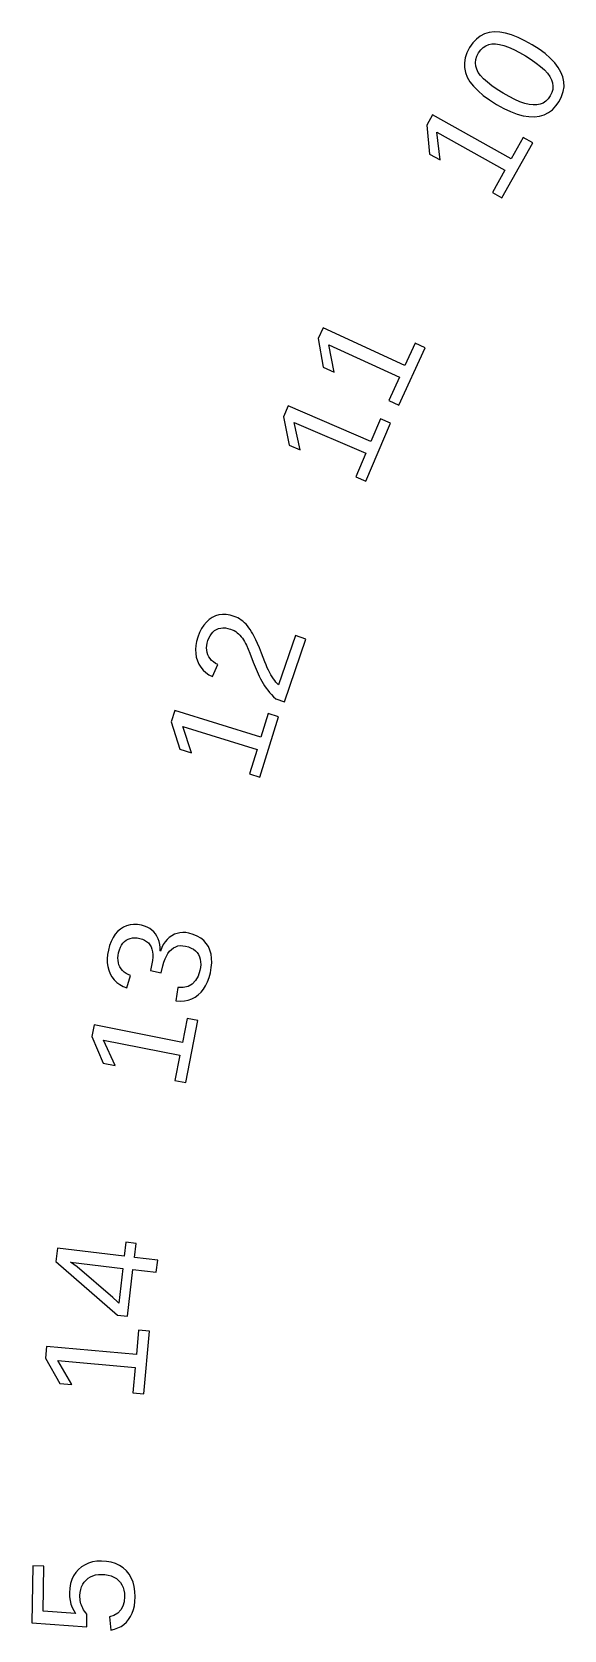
# Model space of a CAD drawing. Header units: metres. Extents: x -118 to 118, y -118 to 118.
# Drawn here: x -118 to -97.8, y 0.3 to 61 of the extents above; entities that cross this region are included whole.
import ezdxf

# ---------------------------------------------------------------- set-up
doc = ezdxf.new("R2010")
doc.units = ezdxf.units.M

msp = doc.modelspace()

# ---------------------------------------------------------------- linework, layer by layer
for p, q in [((-101.119, 60.7695), (-101.254, 60.6237)), ((-100.969, 60.8842), (-101.119, 60.7695)), ((-100.806, 60.9678), (-100.969, 60.8842)), ((-100.629, 61.0203), (-100.806, 60.9678)), ((-100.438, 61.0417), (-100.629, 61.0203)), ((-100.233, 61.0334), (-100.438, 61.0417)), ((-100.014, 60.9961), (-100.233, 61.0334)), ((-99.7814, 60.9299), (-100.014, 60.9961)), ((-99.5349, 60.8347), (-99.7814, 60.9299)), ((-99.2744, 60.7106), (-99.5349, 60.8347)), ((-101.476, 60.2511), (-101.543, 60.0588)), ((-101.376, 60.4469), (-101.476, 60.2511)), ((-101.254, 60.6237), (-101.376, 60.4469)), ((-101.098, 60.1167), (-101.035, 60.2437)), ((-101.035, 60.2437), (-100.955, 60.357)), ((-100.955, 60.357), (-100.864, 60.4479)), ((-100.864, 60.4479), (-100.763, 60.5164)), ((-100.763, 60.5164), (-100.65, 60.5624)), ((-100.65, 60.5624), (-100.527, 60.586)), ((-100.527, 60.586), (-100.392, 60.5872)), ((-100.392, 60.5872), (-100.244, 60.5665)), ((-100.244, 60.5665), (-100.079, 60.5237)), ((-100.079, 60.5237), (-99.8981, 60.4587)), ((-99.8981, 60.4587), (-99.7002, 60.3715)), ((-99.7002, 60.3715), (-99.4857, 60.2621)), ((-99.4857, 60.2621), (-99.2546, 60.1305)), ((-99.0002, 60.5575), (-99.2744, 60.7106)), ((-98.7393, 60.3911), (-99.0002, 60.5575)), ((-98.5097, 60.2218), (-98.7393, 60.3911)), ((-98.3115, 60.0493), (-98.5097, 60.2218)), ((-101.543, 60.0588), (-101.575, 59.8701)), ((-101.575, 59.8701), (-101.573, 59.685)), ((-101.573, 59.685), (-101.537, 59.5034)), ((-101.151, 59.8671), (-101.137, 59.9911)), ((-101.141, 59.7445), (-101.151, 59.8671)), ((-101.105, 59.6233), (-101.141, 59.7445)), ((-101.137, 59.9911), (-101.098, 60.1167)), ((-101.045, 59.5036), (-101.105, 59.6233)), ((-99.2546, 60.1305), (-99.0366, 59.9942)), ((-99.0366, 59.9942), (-98.8441, 59.8602)), ((-98.8441, 59.8602), (-98.6772, 59.7286)), ((-98.6772, 59.7286), (-98.5359, 59.5993)), ((-98.5359, 59.5993), (-98.4201, 59.4724)), ((-98.1447, 59.8739), (-98.3115, 60.0493)), ((-98.0092, 59.6953), (-98.1447, 59.8739)), ((-97.9051, 59.5138), (-98.0092, 59.6953)), ((-101.537, 59.5034), (-101.467, 59.3253)), ((-101.467, 59.3253), (-101.363, 59.1501)), ((-101.363, 59.1501), (-101.226, 58.9759)), ((-101.226, 58.9759), (-101.057, 58.8027)), ((-100.958, 59.3828), (-101.045, 59.5036)), ((-100.843, 59.2576), (-100.958, 59.3828)), ((-100.699, 59.1282), (-100.843, 59.2576)), ((-100.527, 58.9944), (-100.699, 59.1282)), ((-100.327, 58.8563), (-100.527, 58.9944)), ((-98.4201, 59.4724), (-98.3299, 59.3479)), ((-98.3299, 59.3479), (-98.2648, 59.2249)), ((-98.2648, 59.2249), (-98.2249, 59.102)), ((-98.2249, 59.102), (-98.2099, 58.9792)), ((-98.2099, 58.9792), (-98.2201, 58.8567)), ((-97.8332, 59.3306), (-97.9051, 59.5138)), ((-97.7948, 59.1465), (-97.8332, 59.3306)), ((-97.8181, 58.7759), (-97.7897, 58.9617)), ((-97.7897, 58.9617), (-97.7948, 59.1465)), ((-101.057, 58.8027), (-100.855, 58.6306)), ((-100.855, 58.6306), (-100.62, 58.4596)), ((-100.62, 58.4596), (-100.352, 58.2896)), ((-100.099, 58.714), (-100.327, 58.8563)), ((-99.8711, 58.5847), (-100.099, 58.714)), ((-99.6588, 58.4774), (-99.8711, 58.5847)), ((-99.4621, 58.392), (-99.6588, 58.4774)), ((-99.2808, 58.3285), (-99.4621, 58.392)), ((-99.1149, 58.287), (-99.2808, 58.3285)), ((-98.5879, 58.341), (-98.7018, 58.2946)), ((-98.4856, 58.4094), (-98.5879, 58.341)), ((-98.3948, 58.4997), (-98.4856, 58.4094)), ((-98.3157, 58.6118), (-98.3948, 58.4997)), ((-98.2554, 58.7342), (-98.3157, 58.6118)), ((-98.2201, 58.8567), (-98.2554, 58.7342)), ((-98.0943, 58.2294), (-97.9751, 58.4019)), ((-97.9751, 58.4019), (-97.8799, 58.5894)), ((-97.8799, 58.5894), (-97.8181, 58.7759)), ((-102.785, 57.8897), (-103.005, 57.4961)), ((-99.7959, 56.2188), (-102.785, 57.8897)), ((-100.352, 58.2896), (-100.08, 58.1384)), ((-100.08, 58.1384), (-99.8211, 58.0161)), ((-99.8211, 58.0161), (-99.575, 57.9226)), ((-99.575, 57.9226), (-99.3417, 57.858)), ((-99.3417, 57.858), (-99.1212, 57.8224)), ((-99.1212, 57.8224), (-98.9135, 57.8157)), ((-98.9644, 58.2674), (-99.1149, 58.287)), ((-98.8273, 58.27), (-98.9644, 58.2674)), ((-98.9135, 57.8157), (-98.7199, 57.8385)), ((-98.7018, 58.2946), (-98.8273, 58.27)), ((-98.7199, 57.8385), (-98.5412, 57.8913)), ((-98.5412, 57.8913), (-98.3774, 57.974)), ((-98.3774, 57.974), (-98.2284, 58.0867)), ((-98.2284, 58.0867), (-98.0943, 58.2294)), ((-103.005, 57.4961), (-102.9, 56.4007)), ((-102.497, 56.1752), (-102.616, 57.2319)), ((-102.616, 57.2319), (-100.036, 55.7894)), ((-100.149, 54.7345), (-98.9775, 56.8301)), ((-99.3406, 57.0331), (-99.7959, 56.2188)), ((-98.9775, 56.8301), (-99.3406, 57.0331)), ((-102.9, 56.4007), (-102.497, 56.1752)), ((-100.036, 55.7894), (-100.512, 54.9375)), ((-100.512, 54.9375), (-100.149, 54.7345)), ((-106.94, 49.7973), (-107.129, 49.3879)), ((-107.129, 49.3879), (-106.94, 48.3038)), ((-103.831, 48.3616), (-106.94, 49.7973)), ((-103.44, 49.2086), (-103.831, 48.3616)), ((-103.062, 49.0342), (-103.44, 49.2086)), ((-106.521, 48.1101), (-106.721, 49.1544)), ((-106.721, 49.1544), (-104.038, 47.915)), ((-104.069, 46.8545), (-103.062, 49.0342)), ((-106.94, 48.3038), (-106.521, 48.1101)), ((-104.038, 47.915), (-104.447, 47.0289)), ((-108.273, 46.8287), (-108.45, 46.4142)), ((-105.126, 45.4793), (-108.273, 46.8287)), ((-104.447, 47.0289), (-104.069, 46.8545)), ((-108.45, 46.4142), (-108.232, 45.3357)), ((-107.807, 45.1537), (-108.036, 46.1921)), ((-108.036, 46.1921), (-105.32, 45.0271)), ((-105.322, 43.9662), (-104.376, 46.1728)), ((-104.758, 46.3368), (-105.126, 45.4793)), ((-104.376, 46.1728), (-104.758, 46.3368)), ((-108.232, 45.3357), (-107.807, 45.1537)), ((-105.32, 45.0271), (-105.704, 44.1301)), ((-105.704, 44.1301), (-105.322, 43.9662)), ((-110.902, 38.8796), (-111.031, 38.8421)), ((-110.766, 38.8967), (-110.902, 38.8796)), ((-110.623, 38.8935), (-110.766, 38.8967)), ((-110.473, 38.8698), (-110.623, 38.8935)), ((-111.556, 38.3614), (-111.633, 38.2085)), ((-111.47, 38.4954), (-111.556, 38.3614)), ((-111.375, 38.6105), (-111.47, 38.4954)), ((-111.269, 38.7068), (-111.375, 38.6105)), ((-111.154, 38.7842), (-111.269, 38.7068)), ((-111.031, 38.8421), (-111.154, 38.7842)), ((-111.126, 38.2313), (-111.061, 38.2858)), ((-111.061, 38.2858), (-110.989, 38.3297)), ((-110.989, 38.3297), (-110.912, 38.3625)), ((-110.912, 38.3625), (-110.831, 38.3832)), ((-110.831, 38.3832), (-110.745, 38.3917)), ((-110.745, 38.3917), (-110.655, 38.388)), ((-110.655, 38.388), (-110.561, 38.3722)), ((-110.561, 38.3722), (-110.463, 38.3441)), ((-110.317, 38.8258), (-110.473, 38.8698)), ((-110.463, 38.3441), (-110.391, 38.3165)), ((-110.391, 38.3165), (-110.324, 38.2842)), ((-110.324, 38.2842), (-110.261, 38.2471)), ((-110.247, 38.7991), (-110.317, 38.8258)), ((-110.18, 38.7672), (-110.247, 38.7991)), ((-110.114, 38.7299), (-110.18, 38.7672)), ((-110.05, 38.6874), (-110.114, 38.7299)), ((-109.988, 38.6396), (-110.05, 38.6874)), ((-109.928, 38.5865), (-109.988, 38.6396)), ((-109.87, 38.5284), (-109.928, 38.5865)), ((-109.813, 38.465), (-109.87, 38.5284)), ((-109.759, 38.3965), (-109.813, 38.465)), ((-109.706, 38.3229), (-109.759, 38.3965)), ((-109.655, 38.2441), (-109.706, 38.3229)), ((-111.776, 37.7165), (-111.788, 37.5641)), ((-111.746, 37.8741), (-111.776, 37.7165)), ((-111.699, 38.0368), (-111.746, 37.8741)), ((-111.633, 38.2085), (-111.699, 38.0368)), ((-111.369, 37.6267), (-111.363, 37.7173)), ((-111.363, 37.7173), (-111.346, 37.8105)), ((-111.346, 37.8105), (-111.319, 37.9064)), ((-111.319, 37.9064), (-111.281, 38.0036)), ((-111.281, 38.0036), (-111.236, 38.0902)), ((-111.236, 38.0902), (-111.184, 38.166)), ((-111.184, 38.166), (-111.126, 38.2313)), ((-110.261, 38.2471), (-110.202, 38.2052)), ((-110.202, 38.2052), (-110.149, 38.1586)), ((-110.149, 38.1586), (-110.099, 38.1072)), ((-110.099, 38.1072), (-110.053, 38.0523)), ((-110.053, 38.0523), (-110.009, 37.9942)), ((-110.009, 37.9942), (-109.967, 37.9329)), ((-109.967, 37.9329), (-109.927, 37.8684)), ((-109.927, 37.8684), (-109.889, 37.8006)), ((-109.889, 37.8006), (-109.853, 37.7297)), ((-109.853, 37.7297), (-109.784, 37.5804)), ((-109.606, 38.1601), (-109.655, 38.2441)), ((-109.554, 38.0619), (-109.606, 38.1601)), ((-109.496, 37.9401), (-109.554, 38.0619)), ((-109.432, 37.7948), (-109.496, 37.9401)), ((-109.362, 37.6259), (-109.432, 37.7948)), ((-107.994, 38.0977), (-108.631, 36.2251)), ((-108.411, 35.5818), (-107.6, 37.9637)), ((-107.6, 37.9637), (-107.994, 38.0977)), ((-111.788, 37.5641), (-111.782, 37.4168)), ((-111.782, 37.4168), (-111.759, 37.2748)), ((-111.759, 37.2748), (-111.718, 37.1379)), ((-111.718, 37.1379), (-111.66, 37.0093)), ((-111.364, 37.5387), (-111.369, 37.6267)), ((-111.348, 37.4534), (-111.364, 37.5387)), ((-111.321, 37.3707), (-111.348, 37.4534)), ((-111.284, 37.2925), (-111.321, 37.3707)), ((-111.237, 37.2204), (-111.284, 37.2925)), ((-111.179, 37.1546), (-111.237, 37.2204)), ((-111.111, 37.0949), (-111.179, 37.1546)), ((-111.033, 37.0415), (-111.111, 37.0949)), ((-109.784, 37.5804), (-109.719, 37.4222)), ((-109.719, 37.4222), (-109.592, 37.0823)), ((-109.592, 37.0823), (-109.523, 36.9065)), ((-109.285, 37.4336), (-109.362, 37.6259)), ((-109.154, 37.0966), (-109.285, 37.4336)), ((-109.107, 36.9828), (-109.154, 37.0966)), ((-111.66, 37.0093), (-111.588, 36.892)), ((-111.588, 36.892), (-111.5, 36.7859)), ((-111.5, 36.7859), (-111.398, 36.6912)), ((-111.398, 36.6912), (-111.281, 36.6078)), ((-111.281, 36.6078), (-111.149, 36.5358)), ((-111.149, 36.5358), (-110.945, 36.9943)), ((-110.945, 36.9943), (-111.033, 37.0415)), ((-109.523, 36.9065), (-109.448, 36.7279)), ((-109.448, 36.7279), (-109.407, 36.638)), ((-109.407, 36.638), (-109.364, 36.5482)), ((-109.364, 36.5482), (-109.318, 36.4588)), ((-109.318, 36.4588), (-109.269, 36.3695)), ((-109.06, 36.8766), (-109.107, 36.9828)), ((-109.014, 36.7778), (-109.06, 36.8766)), ((-108.968, 36.6866), (-109.014, 36.7778)), ((-108.922, 36.6029), (-108.968, 36.6866)), ((-108.876, 36.5258), (-108.922, 36.6029)), ((-108.829, 36.4544), (-108.876, 36.5258)), ((-108.781, 36.3886), (-108.829, 36.4544)), ((-109.269, 36.3695), (-109.218, 36.2805)), ((-109.218, 36.2805), (-109.163, 36.1917)), ((-109.163, 36.1917), (-109.105, 36.104)), ((-109.105, 36.104), (-109.042, 36.0181)), ((-109.042, 36.0181), (-108.973, 35.934)), ((-108.973, 35.934), (-108.9, 35.8518)), ((-108.9, 35.8518), (-108.821, 35.7714)), ((-108.732, 36.3285), (-108.781, 36.3886)), ((-108.682, 36.274), (-108.732, 36.3285)), ((-108.631, 36.2251), (-108.682, 36.274)), ((-112.574, 35.2546), (-112.708, 34.8238)), ((-109.304, 34.2415), (-112.574, 35.2546)), ((-108.821, 35.7714), (-108.737, 35.6929)), ((-108.737, 35.6929), (-108.411, 35.5818)), ((-112.708, 34.8238), (-112.378, 33.7741)), ((-111.936, 33.6374), (-112.273, 34.6461)), ((-112.273, 34.6461), (-109.449, 33.7716)), ((-109.341, 32.7162), (-108.63, 35.0097)), ((-109.028, 35.1328), (-109.304, 34.2415)), ((-108.63, 35.0097), (-109.028, 35.1328)), ((-112.378, 33.7741), (-111.936, 33.6374)), ((-109.449, 33.7716), (-109.738, 32.8392)), ((-109.738, 32.8392), (-109.341, 32.7162)), ((-114.839, 26.7421), (-114.921, 26.6161)), ((-114.746, 26.851), (-114.839, 26.7421)), ((-114.641, 26.9429), (-114.746, 26.851)), ((-114.527, 27.0163), (-114.641, 26.9429)), ((-114.405, 27.0699), (-114.527, 27.0163)), ((-114.275, 27.1037), (-114.405, 27.0699)), ((-114.139, 27.1178), (-114.275, 27.1037)), ((-113.994, 27.1121), (-114.139, 27.1178)), ((-113.842, 27.0866), (-113.994, 27.1121)), ((-113.728, 27.0549), (-113.842, 27.0866)), ((-113.624, 27.0137), (-113.728, 27.0549)), ((-113.529, 26.9632), (-113.624, 27.0137)), ((-113.444, 26.9034), (-113.529, 26.9632)), ((-113.37, 26.8341), (-113.444, 26.9034)), ((-113.305, 26.7555), (-113.37, 26.8341)), ((-113.251, 26.6684), (-113.305, 26.7555)), ((-112.591, 26.7408), (-112.69, 26.6886)), ((-112.488, 26.7784), (-112.591, 26.7408)), ((-112.381, 26.8016), (-112.488, 26.7784)), ((-112.27, 26.8103), (-112.381, 26.8016)), ((-112.155, 26.8046), (-112.27, 26.8103)), ((-112.036, 26.7843), (-112.155, 26.8046)), ((-111.871, 26.7372), (-112.036, 26.7843)), ((-111.722, 26.6749), (-111.871, 26.7372)), ((-115.099, 26.1353), (-115.129, 25.9688)), ((-115.051, 26.3126), (-115.099, 26.1353)), ((-114.992, 26.4729), (-115.051, 26.3126)), ((-114.921, 26.6161), (-114.992, 26.4729)), ((-114.708, 26.0414), (-114.678, 26.1497)), ((-114.678, 26.1497), (-114.641, 26.2464)), ((-114.641, 26.2464), (-114.596, 26.3316)), ((-114.596, 26.3316), (-114.544, 26.4052)), ((-114.544, 26.4052), (-114.484, 26.4672)), ((-114.484, 26.4672), (-114.416, 26.5176)), ((-114.416, 26.5176), (-114.343, 26.557)), ((-114.343, 26.557), (-114.265, 26.5852)), ((-114.265, 26.5852), (-114.182, 26.602)), ((-114.182, 26.602), (-114.094, 26.6076)), ((-114.094, 26.6076), (-114.001, 26.6018)), ((-114.001, 26.6018), (-113.904, 26.5848)), ((-113.904, 26.5848), (-113.808, 26.5568)), ((-113.808, 26.5568), (-113.722, 26.5185)), ((-113.722, 26.5185), (-113.646, 26.4701)), ((-113.646, 26.4701), (-113.58, 26.4114)), ((-113.58, 26.4114), (-113.523, 26.3425)), ((-113.523, 26.3425), (-113.477, 26.2635)), ((-113.477, 26.2635), (-113.443, 26.1756)), ((-113.443, 26.1756), (-113.419, 26.0802)), ((-113.206, 26.5731), (-113.251, 26.6684)), ((-113.172, 26.4695), (-113.206, 26.5731)), ((-113.149, 26.3576), (-113.172, 26.4695)), ((-113.135, 26.2375), (-113.149, 26.3576)), ((-113.132, 26.1092), (-113.135, 26.2375)), ((-113.07, 26.2354), (-113.121, 26.1067)), ((-113.011, 26.3514), (-113.07, 26.2354)), ((-112.943, 26.4547), (-113.011, 26.3514)), ((-112.867, 26.5453), (-112.943, 26.4547)), ((-112.783, 26.6233), (-112.867, 26.5453)), ((-112.69, 26.6886), (-112.783, 26.6233)), ((-112.773, 26.0992), (-112.701, 26.1702)), ((-112.701, 26.1702), (-112.623, 26.2271)), ((-112.623, 26.2271), (-112.541, 26.2694)), ((-112.541, 26.2694), (-112.454, 26.2971)), ((-112.454, 26.2971), (-112.362, 26.3102)), ((-112.362, 26.3102), (-112.265, 26.3087)), ((-112.265, 26.3087), (-112.164, 26.2925)), ((-112.164, 26.2925), (-112.052, 26.261)), ((-112.052, 26.261), (-111.952, 26.2205)), ((-111.952, 26.2205), (-111.864, 26.1709)), ((-111.864, 26.1709), (-111.788, 26.1122)), ((-111.591, 26.5974), (-111.722, 26.6749)), ((-111.477, 26.5046), (-111.591, 26.5974)), ((-111.38, 26.3968), (-111.477, 26.5046)), ((-111.3, 26.2737), (-111.38, 26.3968)), ((-111.239, 26.1375), (-111.3, 26.2737)), ((-111.197, 25.9894), (-111.239, 26.1375)), ((-115.129, 25.9688), (-115.143, 25.8094)), ((-115.143, 25.8094), (-115.14, 25.657)), ((-115.14, 25.657), (-115.12, 25.5116)), ((-114.734, 25.843), (-114.726, 25.94)), ((-114.732, 25.7506), (-114.734, 25.843)), ((-114.718, 25.6627), (-114.732, 25.7506)), ((-114.726, 25.94), (-114.708, 26.0414)), ((-114.695, 25.5794), (-114.718, 25.6627)), ((-114.661, 25.5005), (-114.695, 25.5794)), ((-113.443, 25.623), (-113.502, 25.3666)), ((-113.42, 25.7486), (-113.443, 25.623)), ((-113.408, 25.8667), (-113.42, 25.7486)), ((-113.419, 26.0802), (-113.408, 25.9772)), ((-113.408, 25.9772), (-113.408, 25.8667)), ((-113.121, 26.1067), (-113.132, 26.1092)), ((-113.088, 25.2727), (-113.027, 25.5399)), ((-113.027, 25.5399), (-112.991, 25.679)), ((-112.991, 25.679), (-112.947, 25.8045)), ((-112.947, 25.8045), (-112.896, 25.9164)), ((-112.896, 25.9164), (-112.838, 26.0146)), ((-112.838, 26.0146), (-112.773, 26.0992)), ((-111.788, 26.1122), (-111.724, 26.0445)), ((-111.724, 26.0445), (-111.673, 25.9677)), ((-111.673, 25.9677), (-111.634, 25.8833)), ((-111.634, 25.8833), (-111.607, 25.7927)), ((-111.607, 25.7927), (-111.593, 25.6958)), ((-111.59, 25.5928), (-111.599, 25.4835)), ((-111.593, 25.6958), (-111.59, 25.5928)), ((-111.175, 25.8294), (-111.197, 25.9894)), ((-111.189, 25.4739), (-111.172, 25.6576)), ((-111.172, 25.6576), (-111.175, 25.8294)), ((-115.12, 25.5116), (-115.084, 25.3733)), ((-115.084, 25.3733), (-115.031, 25.2421)), ((-115.031, 25.2421), (-114.963, 25.1207)), ((-114.963, 25.1207), (-114.879, 25.0118)), ((-114.879, 25.0118), (-114.782, 24.9155)), ((-114.782, 24.9155), (-114.669, 24.8318)), ((-114.617, 25.4278), (-114.661, 25.5005)), ((-114.563, 25.3625), (-114.617, 25.4278)), ((-114.5, 25.3043), (-114.563, 25.3625)), ((-114.428, 25.2535), (-114.5, 25.3043)), ((-114.346, 25.2099), (-114.428, 25.2535)), ((-114.401, 24.7022), (-114.255, 25.1736)), ((-114.255, 25.1736), (-114.346, 25.2099)), ((-113.502, 25.3666), (-113.088, 25.2727)), ((-111.785, 24.9803), (-111.911, 24.8502)), ((-111.688, 25.1529), (-111.785, 24.9803)), ((-111.62, 25.3679), (-111.688, 25.1529)), ((-111.599, 25.4835), (-111.62, 25.3679)), ((-111.403, 24.7869), (-111.332, 24.9349)), ((-111.332, 24.9349), (-111.273, 25.0986)), ((-111.273, 25.0986), (-111.225, 25.2783)), ((-111.225, 25.2783), (-111.189, 25.4739)), ((-114.669, 24.8318), (-114.542, 24.7607)), ((-114.542, 24.7607), (-114.401, 24.7022)), ((-112.464, 24.7147), (-112.531, 24.2111)), ((-112.251, 24.7174), (-112.464, 24.7147)), ((-112.066, 24.7625), (-112.251, 24.7174)), ((-111.911, 24.8502), (-112.066, 24.7625)), ((-111.926, 24.2896), (-111.8, 24.3548)), ((-111.8, 24.3548), (-111.684, 24.4381)), ((-111.684, 24.4381), (-111.579, 24.5386)), ((-111.579, 24.5386), (-111.486, 24.6548)), ((-111.486, 24.6548), (-111.403, 24.7869)), ((-112.531, 24.2111), (-112.365, 24.2034)), ((-112.365, 24.2034), (-112.208, 24.2139)), ((-112.208, 24.2139), (-112.062, 24.2426)), ((-112.062, 24.2426), (-111.926, 24.2896)), ((-115.643, 23.2942), (-115.73, 22.8518)), ((-112.284, 22.6286), (-115.643, 23.2942)), ((-112.103, 23.5438), (-112.284, 22.6286)), ((-112.161, 21.1077), (-111.695, 23.4629)), ((-111.695, 23.4629), (-112.103, 23.5438)), ((-115.73, 22.8518), (-115.292, 21.8424)), ((-114.839, 21.7526), (-115.279, 22.7206)), ((-115.279, 22.7206), (-112.38, 22.146)), ((-112.38, 22.146), (-112.569, 21.1886)), ((-115.292, 21.8424), (-114.839, 21.7526)), ((-112.569, 21.1886), (-112.161, 21.1077)), ((-117.035, 14.8054), (-117.096, 14.299)), ((-114.493, 14.5027), (-117.035, 14.8054)), ((-114.43, 15.0379), (-114.493, 14.5027)), ((-114.046, 14.9923), (-114.43, 15.0379)), ((-114.11, 14.4571), (-114.046, 14.9923)), ((-117.096, 14.299), (-114.751, 12.2686)), ((-116.534, 14.2769), (-116.542, 14.2814)), ((-116.542, 14.2814), (-114.548, 14.0439)), ((-116.283, 14.0967), (-116.534, 14.2769)), ((-114.935, 12.9339), (-116.283, 14.0967)), ((-114.548, 14.0439), (-114.706, 12.7173)), ((-114.376, 12.2239), (-114.165, 13.9983)), ((-114.165, 13.9983), (-113.277, 13.8926)), ((-113.222, 14.3514), (-114.11, 14.4571)), ((-113.277, 13.8926), (-113.222, 14.3514)), ((-114.755, 12.7664), (-114.935, 12.9339)), ((-114.706, 12.7173), (-114.755, 12.7664)), ((-114.751, 12.2686), (-114.376, 12.2239)), ((-113.95, 11.6969), (-114.034, 10.7677)), ((-113.535, 11.6591), (-113.95, 11.6969)), ((-113.753, 9.26805), (-113.535, 11.6591)), ((-117.444, 11.0786), (-117.485, 10.6295)), ((-114.034, 10.7677), (-117.444, 11.0786)), ((-117.485, 10.6295), (-116.944, 9.67142)), ((-116.484, 9.62947), (-117.023, 10.5462)), ((-117.023, 10.5462), (-114.079, 10.2778)), ((-114.079, 10.2778), (-114.168, 9.30582)), ((-116.944, 9.67142), (-116.484, 9.62947)), ((-114.168, 9.30582), (-113.753, 9.26805)), ((-117.97, 2.73415), (-118, 0.57439)), ((-117.554, 2.72841), (-117.97, 2.73415)), ((-117.577, 1.0146), (-117.554, 2.72841)), ((-116.335, 2.4826), (-116.419, 2.35417)), ((-116.231, 2.59816), (-116.335, 2.4826)), ((-116.114, 2.69832), (-116.231, 2.59816)), ((-115.986, 2.77979), (-116.114, 2.69832)), ((-115.847, 2.84264), (-115.986, 2.77979)), ((-115.697, 2.88683), (-115.847, 2.84264)), ((-115.536, 2.91235), (-115.697, 2.88683)), ((-115.364, 2.91924), (-115.536, 2.91235)), ((-115.169, 2.9066), (-115.364, 2.91924)), ((-114.989, 2.87428), (-115.169, 2.9066)), ((-114.824, 2.82227), (-114.989, 2.87428)), ((-114.673, 2.75056), (-114.824, 2.82227)), ((-114.537, 2.65919), (-114.673, 2.75056)), ((-114.415, 2.54811), (-114.537, 2.65919)), ((-114.311, 2.41997), (-114.415, 2.54811)), ((-116.564, 1.89171), (-116.576, 1.71184)), ((-116.534, 2.05873), (-116.564, 1.89171)), ((-116.486, 2.21289), (-116.534, 2.05873)), ((-116.419, 2.35417), (-116.486, 2.21289)), ((-116.169, 1.72426), (-116.149, 1.8364)), ((-116.149, 1.8364), (-116.117, 1.93976)), ((-116.117, 1.93976), (-116.072, 2.03436)), ((-116.072, 2.03436), (-116.015, 2.12016)), ((-116.015, 2.12016), (-115.946, 2.19719)), ((-115.946, 2.19719), (-115.867, 2.26364)), ((-115.867, 2.26364), (-115.781, 2.3177)), ((-115.781, 2.3177), (-115.687, 2.35939)), ((-115.687, 2.35939), (-115.586, 2.38869)), ((-115.586, 2.38869), (-115.477, 2.40561)), ((-115.477, 2.40561), (-115.36, 2.41013)), ((-115.36, 2.41013), (-115.227, 2.40218)), ((-115.227, 2.40218), (-115.103, 2.38214)), ((-115.103, 2.38214), (-114.99, 2.35001)), ((-114.99, 2.35001), (-114.887, 2.30582)), ((-114.887, 2.30582), (-114.793, 2.24951)), ((-114.793, 2.24951), (-114.71, 2.18114)), ((-114.71, 2.18114), (-114.639, 2.10211)), ((-114.639, 2.10211), (-114.581, 2.01389)), ((-114.581, 2.01389), (-114.536, 1.91646)), ((-114.536, 1.91646), (-114.505, 1.80983)), ((-114.226, 2.27669), (-114.311, 2.41997)), ((-114.161, 2.1183), (-114.226, 2.27669)), ((-114.115, 1.94481), (-114.161, 2.1183)), ((-114.089, 1.75616), (-114.115, 1.94481)), ((-116.576, 1.71184), (-116.571, 1.56003)), ((-116.571, 1.56003), (-116.553, 1.4165)), ((-116.553, 1.4165), (-116.52, 1.2813)), ((-116.52, 1.2813), (-116.475, 1.1544)), ((-116.177, 1.60332), (-116.169, 1.72426)), ((-116.176, 1.53905), (-116.177, 1.60332)), ((-116.172, 1.47614), (-116.176, 1.53905)), ((-116.164, 1.41464), (-116.172, 1.47614)), ((-116.153, 1.35452), (-116.164, 1.41464)), ((-116.138, 1.29582), (-116.153, 1.35452)), ((-116.119, 1.23849), (-116.138, 1.29582)), ((-116.097, 1.18185), (-116.119, 1.23849)), ((-114.5, 1.37151), (-114.55, 1.20119)), ((-114.505, 1.80983), (-114.486, 1.69398)), ((-114.482, 1.56895), (-114.5, 1.37151)), ((-114.486, 1.69398), (-114.482, 1.56895)), ((-114.147, 1.07327), (-114.112, 1.22148)), ((-114.112, 1.22148), (-114.091, 1.3812)), ((-114.091, 1.3812), (-114.082, 1.55243)), ((-114.082, 1.55243), (-114.089, 1.75616)), ((-116.342, 0.92554), (-117.577, 1.0146)), ((-116.475, 1.1544), (-116.415, 1.03581)), ((-116.415, 1.03581), (-116.342, 0.92554)), ((-116.069, 1.12514), (-116.097, 1.18185)), ((-116.037, 1.06836), (-116.069, 1.12514)), ((-116, 1.01151), (-116.037, 1.06836)), ((-115.958, 0.95459), (-116, 1.01151)), ((-115.912, 0.89761), (-115.958, 0.95459)), ((-115.919, 0.41865), (-115.912, 0.89761)), ((-114.886, 0.85278), (-115.06, 0.79085)), ((-115.06, 0.79085), (-115.01, 0.29512)), ((-114.743, 0.94182), (-114.886, 0.85278)), ((-114.631, 1.05795), (-114.743, 0.94182)), ((-114.55, 1.20119), (-114.631, 1.05795)), ((-114.413, 0.59691), (-114.328, 0.69774)), ((-114.328, 0.69774), (-114.254, 0.81142)), ((-114.254, 0.81142), (-114.194, 0.93658)), ((-114.194, 0.93658), (-114.147, 1.07327)), ((-118, 0.57439), (-115.919, 0.41865)), ((-115.01, 0.29512), (-114.868, 0.32849)), ((-114.868, 0.32849), (-114.737, 0.37535)), ((-114.737, 0.37535), (-114.617, 0.43572)), ((-114.617, 0.43572), (-114.509, 0.50957)), ((-114.509, 0.50957), (-114.413, 0.59691))]:
    msp.add_line(p, q)

doc.saveas('drawing.dxf')
